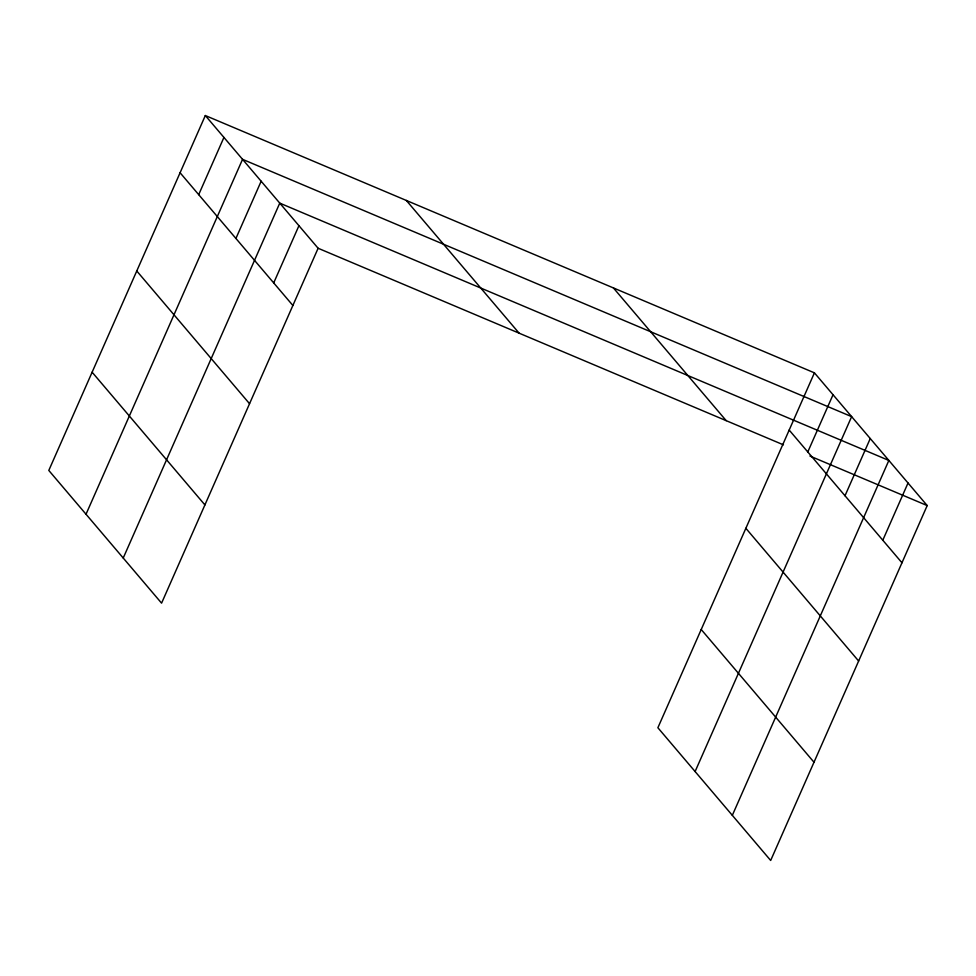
<?xml version="1.0" encoding="UTF-8"?>
<svg xmlns="http://www.w3.org/2000/svg" width="976" height="976" viewBox="0 0 976 976"><rect width="100%" height="100%" fill="white"/><g stroke="black" fill="none" stroke-linecap="round" stroke-linejoin="round"><path stroke-width="1.46" d="M205.326 115.534L48.8 470.432L161.577 603.156L318.115 248.258L205.326 115.534L814.423 372.844L927.2 505.568L770.674 860.466L657.885 727.742L814.423 372.844M198.701 194.651L223.931 137.433M86.022 514.23L242.548 159.332L851.633 416.642L695.107 771.54M235.924 238.449L261.153 181.231M123.232 558.028L279.758 203.13L888.855 460.44L732.329 815.338M273.707 282.918L298.937 225.7M807.786 451.961L833.028 394.743M845.009 495.759L870.25 438.541M882.792 540.228L908.022 483.01M318.115 248.258L783.435 444.836M809.946 456.036L927.2 505.568M789.181 430.062L901.97 562.786M613.416 287.932L726.205 420.656M745.859 528.297L858.636 661.02M406.333 200.446L519.11 333.17M701.219 629.508L813.996 762.232M180.096 172.752L292.873 305.476M136.762 270.986L249.551 403.71M92.122 372.198L204.911 504.921"/></g></svg>
